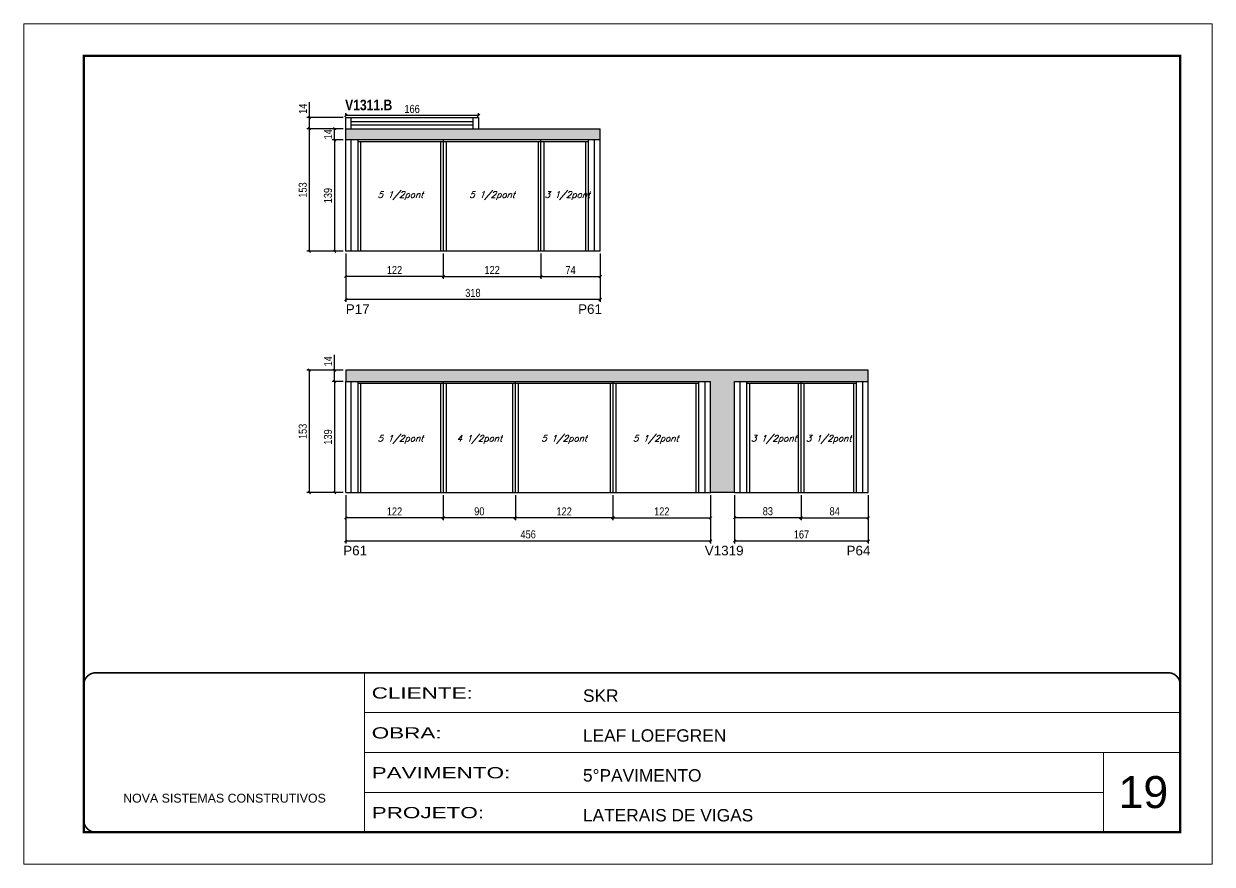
# Model space of a CAD drawing. Extents: x 3309 to 10384, y -2522 to 14608.
# Drawn here: x 6493 to 7978, y 8964 to 10014 of the extents above; entities that cross this region are included whole.
import ezdxf

# ---------------------------------------------------------------- set-up
doc = ezdxf.new("R2010")
doc.units = 0
doc.linetypes.add('CONTINUO', pattern=[0])
doc.linetypes.add('DASHED', pattern=[0.75, 0.5, -0.25])
for name, color, linetype in [('5', 5, 'Continuous'), ('COTA', 241, 'Continuous'), ('NOMENCLATURA', 7, 'Continuous'), ('Painéis', 200, 'Continuous'), ('SARR_2.2x7', 40, 'Continuous'), ('SARR_3.5x7', 81, 'Continuous'), ('texto', 7, 'Continuous')]:
    doc.layers.add(name, color=color, linetype=linetype)
for name, color, linetype, lineweight in [('CARIMBO', 255, 'Continuous', 9), ('Folhas', 255, 'Continuous', 9), ('SARRAFO DE PRESSAO', 251, 'DASHED', 9)]:
    doc.layers.add(name, color=color, linetype=linetype, lineweight=lineweight)
doc.styles.add('ARIAL', font='arial.ttf')
doc.styles.add('COTA TECNICA', font='techl___.ttf', dxfattribs={"height": 10})
doc.styles.add('Romans', font='romans.shx')
doc.styles.get("Standard").update_dxf_attribs({"font": 'arial.ttf'})
doc.styles.add('TECNICA', font='techb___.ttf', dxfattribs={"height": 10})
doc.styles.add('Tecnologia', font='')
doc.styles.get('Tecnologia').set_extended_font_data('Forgotten Futurist')
doc.dimstyles.new('PAINEL', dxfattribs={"dimtxt": 10, "dimasz": 3, "dimexe": 3, "dimexo": 3, "dimgap": 3, "dimtad": 1, "dimdec": 1, "dimzin": 12, "dimdsep": 46, "dimtxsty": 'COTA TECNICA', "dimblk1": 'OBLIQUE', "dimblk2": 'OBLIQUE', "dimsah": 1, "dimcen": 0.9, "dimclrd": 4, "dimclre": 4, "dimclrt": 240, "dimadec": 1, "dimazin": 3, "dimtfac": 1, "dimtdec": 1, "dimtmove": 0, "dimatfit": 3, "dimfxl": 1, "dimtolj": 1, "dimtzin": 12, "dimarcsym": 0})

# ---------------------------------------------------------------- blocks, each defined once
blk = doc.blocks.new('9999999999')
at = {"color": 30, "linetype": 'CONTINUO'}
for p, q in [((98564.6, 34230.2), (98564.6, 34429.4)), ((98564.6, 34379.6), (99584, 34379.6)), ((98564.6, 34329.8), (99488, 34329.8)), ((99584, 34329.8), (99488, 34329.8)), ((99488, 34329.8), (99488, 34230.2)), ((98564.6, 34280), (99488, 34280))]:
    blk.add_line(p, q, dxfattribs=at)
at = {"color": 30, "linetype": 'CONTINUO', "const_width": 2}
blk.add_lwpolyline([(99584, 34230.2), (99584, 34414.4, 0.414214), (99569, 34429.4), (98229, 34429.4, 0.414214), (98214, 34414.4), (98214, 34245.2, 0.414214), (98229, 34230.2), (99584, 34230.2)], format="xyb", dxfattribs=at)
at = {"layer": 'Folhas'}
blk.add_lwpolyline([(98139, 34190.2), (99624, 34190.2), (99624, 35240.2), (98139, 35240.2)], close=True, dxfattribs=at)
at = {"layer": 'Folhas', "color": 30, "const_width": 3}
blk.add_lwpolyline([(98214, 34230.2), (99584, 34230.2), (99584, 35200.2), (98214, 35200.2)], close=True, dxfattribs=at)
at = {"color": 7, "linetype": 'Continuous', "ltscale": 5, "style": 'ARIAL'}
for s, height, p in [('SKR', 15.48, (98837.7, 34393.1)), ('LEAF LOEFGREN', 15.483, (98837.7, 34343.3)), ('5°PAVIMENTO', 15.483, (98837.7, 34293.5)), ('NOVA SISTEMAS CONSTRUTIVOS', 11.059, (98263.2, 34267.2)), ('LATERAIS DE VIGAS', 15.483, (98837.7, 34243.7))]:
    blk.add_text(s, height=height, dxfattribs=at).set_placement(p)
at = {"layer": 'Folhas', "color": 7, "style": 'Tecnologia', "width": 1.5}
for s, p in [('CLIENTE:', (98573.7, 34397.2)), ('OBRA:', (98573.7, 34347.3)), ('PAVIMENTO:', (98573.7, 34297.5)), ('PROJETO:', (98573.7, 34247.7))]:
    blk.add_text(s, height=14, dxfattribs=at).set_placement(p)
blk = doc.blocks.new('_Oblique')
at = {"color": 0, "linetype": 'ByBlock', "lineweight": -2}
blk.add_line((-0.5, -0.5), (0.5, 0.5), dxfattribs=at)
blk = doc.blocks.new('*D526')
at = {"layer": 'COTA', "color": 4, "linetype": 'ByBlock', "lineweight": -2, "transparency": 16777216}
for p, q in [((6895.1, 9726.4), (6895.1, 9694.9)), ((7017.1, 9726.4), (7017.1, 9694.9)), ((7017.1, 9697.9), (6895.1, 9697.9))]:
    blk.add_line(p, q, dxfattribs=at)
at = {"layer": 'Defpoints', "color": 0, "linetype": 'ByBlock', "transparency": 16777216}
for p in [(6895.1, 9729.4), (7017.1, 9729.4), (6895.1, 9697.9)]:
    blk.add_point(p, dxfattribs=at)
at = {"layer": 'COTA', "color": 4, "linetype": 'ByBlock', "lineweight": -2, "transparency": 16777216, "xscale": 3, "yscale": 3, "zscale": 3, "rotation": 180}
blk.add_blockref('_Oblique', (6895.1, 9697.9), dxfattribs=at)
at = {"layer": 'COTA', "color": 4, "linetype": 'ByBlock', "lineweight": -2, "transparency": 16777216, "xscale": 3, "yscale": 3, "zscale": 3}
blk.add_blockref('_Oblique', (7017.1, 9697.9), dxfattribs=at)
at = {"layer": 'COTA', "color": 240, "linetype": 'ByBlock', "transparency": 16777216, "insert": (6956.1, 9705.9), "char_height": 10, "attachment_point": 5, "style": 'COTA TECNICA'}
blk.add_mtext('\\A1;122', dxfattribs=at)
blk = doc.blocks.new('*D527')
at = {"layer": 'COTA', "color": 4, "lineweight": -2, "transparency": 16777216}
for p, q in [((7017.1, 9726.4), (7017.1, 9694.9)), ((7139.1, 9726.4), (7139.1, 9694.9)), ((7017.1, 9697.9), (7139.1, 9697.9))]:
    blk.add_line(p, q, dxfattribs=at)
at = {"layer": 'Defpoints', "color": 0, "transparency": 16777216}
for p in [(7017.1, 9729.4), (7139.1, 9729.4), (7139.1, 9697.9)]:
    blk.add_point(p, dxfattribs=at)
at = {"layer": 'COTA', "color": 4, "lineweight": -2, "transparency": 16777216, "xscale": 3, "yscale": 3, "zscale": 3, "rotation": 180}
blk.add_blockref('_Oblique', (7017.1, 9697.9), dxfattribs=at)
at = {"layer": 'COTA', "color": 4, "lineweight": -2, "transparency": 16777216, "xscale": 3, "yscale": 3, "zscale": 3}
blk.add_blockref('_Oblique', (7139.1, 9697.9), dxfattribs=at)
at = {"layer": 'COTA', "color": 240, "transparency": 16777216, "insert": (7078.1, 9705.9), "char_height": 10, "attachment_point": 5, "style": 'COTA TECNICA'}
blk.add_mtext('\\A1;122', dxfattribs=at)
blk = doc.blocks.new('*D528')
at = {"layer": 'COTA', "color": 4, "lineweight": -2, "transparency": 16777216}
for p, q in [((7139.1, 9726.4), (7139.1, 9694.9)), ((7213.1, 9726.4), (7213.1, 9694.9)), ((7139.1, 9697.9), (7213.1, 9697.9))]:
    blk.add_line(p, q, dxfattribs=at)
at = {"layer": 'Defpoints', "color": 0, "transparency": 16777216}
for p in [(7139.1, 9729.4), (7213.1, 9729.4), (7213.1, 9697.9)]:
    blk.add_point(p, dxfattribs=at)
at = {"layer": 'COTA', "color": 4, "lineweight": -2, "transparency": 16777216, "xscale": 3, "yscale": 3, "zscale": 3, "rotation": 180}
blk.add_blockref('_Oblique', (7139.1, 9697.9), dxfattribs=at)
at = {"layer": 'COTA', "color": 4, "lineweight": -2, "transparency": 16777216, "xscale": 3, "yscale": 3, "zscale": 3}
blk.add_blockref('_Oblique', (7213.1, 9697.9), dxfattribs=at)
at = {"layer": 'COTA', "color": 240, "transparency": 16777216, "insert": (7176.1, 9705.9), "char_height": 10, "attachment_point": 5, "style": 'COTA TECNICA'}
blk.add_mtext('\\A1;74', dxfattribs=at)
blk = doc.blocks.new('*D530')
at = {"layer": 'COTA', "color": 4, "lineweight": -2, "transparency": 16777216}
for p, q in [((6892.1, 9882.4), (6878.3, 9882.4)), ((6881.3, 9868.4), (6881.3, 9882.4)), ((6892.1, 9868.4), (6878.3, 9868.4))]:
    blk.add_line(p, q, dxfattribs=at)
at = {"layer": 'Defpoints', "color": 0, "transparency": 16777216}
for p in [(6881.3, 9882.4), (6895.1, 9882.4), (6895.1, 9868.4)]:
    blk.add_point(p, dxfattribs=at)
at = {"layer": 'COTA', "color": 4, "lineweight": -2, "transparency": 16777216, "xscale": 3, "yscale": 3, "zscale": 3}
for p, rotation in [((6881.3, 9882.4), 90), ((6881.3, 9868.4), 270)]:
    blk.add_blockref('_Oblique', p, dxfattribs=dict(at, rotation=rotation))
at = {"layer": 'COTA', "color": 240, "transparency": 16777216, "insert": (6873.2, 9875.4), "char_height": 10, "attachment_point": 5, "rotation": 90, "style": 'COTA TECNICA'}
blk.add_mtext('\\A1;14', dxfattribs=at)
blk = doc.blocks.new('*D531')
at = {"layer": 'COTA', "color": 4, "lineweight": -2, "transparency": 16777216}
for p, q in [((6892.1, 9868.4), (6878.3, 9868.4)), ((6881.3, 9868.4), (6881.3, 9729.4)), ((6892.1, 9729.4), (6878.3, 9729.4))]:
    blk.add_line(p, q, dxfattribs=at)
at = {"layer": 'Defpoints', "color": 0, "transparency": 16777216}
for p in [(6895.1, 9868.4), (6881.3, 9729.4), (6895.1, 9729.4)]:
    blk.add_point(p, dxfattribs=at)
at = {"layer": 'COTA', "color": 4, "lineweight": -2, "transparency": 16777216, "xscale": 3, "yscale": 3, "zscale": 3}
for p, rotation in [((6881.3, 9868.4), 90), ((6881.3, 9729.4), 270)]:
    blk.add_blockref('_Oblique', p, dxfattribs=dict(at, rotation=rotation))
at = {"layer": 'COTA', "color": 240, "transparency": 16777216, "insert": (6873, 9798.9), "char_height": 10, "attachment_point": 5, "rotation": 90, "style": 'COTA TECNICA'}
blk.add_mtext('\\A1;139', dxfattribs=at)
blk = doc.blocks.new('*D532')
at = {"layer": 'COTA', "color": 4, "lineweight": -2, "transparency": 16777216}
for p, q in [((6892.1, 9882.4), (6846.7, 9882.4)), ((6849.7, 9729.4), (6849.7, 9882.4)), ((6892.1, 9729.4), (6846.7, 9729.4))]:
    blk.add_line(p, q, dxfattribs=at)
at = {"layer": 'Defpoints', "color": 0, "transparency": 16777216}
for p in [(6849.7, 9882.4), (6895.1, 9882.4), (6895.1, 9729.4)]:
    blk.add_point(p, dxfattribs=at)
at = {"layer": 'COTA', "color": 4, "lineweight": -2, "transparency": 16777216, "xscale": 3, "yscale": 3, "zscale": 3}
for p, rotation in [((6849.7, 9882.4), 90), ((6849.7, 9729.4), 270)]:
    blk.add_blockref('_Oblique', p, dxfattribs=dict(at, rotation=rotation))
at = {"layer": 'COTA', "color": 240, "transparency": 16777216, "insert": (6841.5, 9805.9), "char_height": 10, "attachment_point": 5, "rotation": 90, "style": 'COTA TECNICA'}
blk.add_mtext('\\A1;153', dxfattribs=at)
blk = doc.blocks.new('*D529')
at = {"layer": 'COTA', "color": 4, "lineweight": -2, "transparency": 16777216}
for p, q in [((6895.1, 9726.4), (6895.1, 9666.1)), ((7213.1, 9726.4), (7213.1, 9666.1)), ((7213.1, 9669.1), (6895.1, 9669.1))]:
    blk.add_line(p, q, dxfattribs=at)
at = {"layer": 'Defpoints', "color": 0, "transparency": 16777216}
for p in [(6895.1, 9729.4), (7213.1, 9729.4), (6895.1, 9669.1)]:
    blk.add_point(p, dxfattribs=at)
at = {"layer": 'COTA', "color": 4, "lineweight": -2, "transparency": 16777216, "xscale": 3, "yscale": 3, "zscale": 3, "rotation": 180}
blk.add_blockref('_Oblique', (6895.1, 9669.1), dxfattribs=at)
at = {"layer": 'COTA', "color": 4, "lineweight": -2, "transparency": 16777216, "xscale": 3, "yscale": 3, "zscale": 3}
blk.add_blockref('_Oblique', (7213.1, 9669.1), dxfattribs=at)
at = {"layer": 'COTA', "color": 240, "transparency": 16777216, "insert": (7054.1, 9677.3), "char_height": 10, "attachment_point": 5, "style": 'COTA TECNICA'}
blk.add_mtext('\\A1;318', dxfattribs=at)
blk = doc.blocks.new('*D533')
at = {"layer": 'COTA', "color": 4, "linetype": 'ByBlock', "lineweight": -2, "transparency": 16777216}
for p, q in [((7464.1, 9424.8), (7464.1, 9393.3)), ((7548.1, 9424.8), (7548.1, 9393.3)), ((7464.1, 9396.3), (7548.1, 9396.3))]:
    blk.add_line(p, q, dxfattribs=at)
at = {"layer": 'Defpoints', "color": 0, "linetype": 'ByBlock', "transparency": 16777216}
for p in [(7464.1, 9427.8), (7548.1, 9427.8), (7548.1, 9396.3)]:
    blk.add_point(p, dxfattribs=at)
at = {"layer": 'COTA', "color": 4, "linetype": 'ByBlock', "lineweight": -2, "transparency": 16777216, "xscale": 3, "yscale": 3, "zscale": 3, "rotation": 180}
blk.add_blockref('_Oblique', (7464.1, 9396.3), dxfattribs=at)
at = {"layer": 'COTA', "color": 4, "linetype": 'ByBlock', "lineweight": -2, "transparency": 16777216, "xscale": 3, "yscale": 3, "zscale": 3}
blk.add_blockref('_Oblique', (7548.1, 9396.3), dxfattribs=at)
at = {"layer": 'COTA', "color": 240, "linetype": 'ByBlock', "transparency": 16777216, "insert": (7506.1, 9404.4), "char_height": 10, "attachment_point": 5, "style": 'COTA TECNICA'}
blk.add_mtext('\\A1;84', dxfattribs=at)
blk = doc.blocks.new('*D535')
at = {"layer": 'COTA', "color": 4, "lineweight": -2, "transparency": 16777216}
for p, q in [((7381.1, 9424.8), (7381.1, 9393.3)), ((7464.1, 9424.8), (7464.1, 9393.3)), ((7464.1, 9396.3), (7381.1, 9396.3))]:
    blk.add_line(p, q, dxfattribs=at)
at = {"layer": 'Defpoints', "color": 0, "transparency": 16777216}
for p in [(7381.1, 9427.8), (7464.1, 9427.8), (7381.1, 9396.3)]:
    blk.add_point(p, dxfattribs=at)
at = {"layer": 'COTA', "color": 4, "lineweight": -2, "transparency": 16777216, "xscale": 3, "yscale": 3, "zscale": 3, "rotation": 180}
blk.add_blockref('_Oblique', (7381.1, 9396.3), dxfattribs=at)
at = {"layer": 'COTA', "color": 4, "lineweight": -2, "transparency": 16777216, "xscale": 3, "yscale": 3, "zscale": 3}
blk.add_blockref('_Oblique', (7464.1, 9396.3), dxfattribs=at)
at = {"layer": 'COTA', "color": 240, "transparency": 16777216, "insert": (7422.6, 9404.5), "char_height": 10, "attachment_point": 5, "style": 'COTA TECNICA'}
blk.add_mtext('\\A1;83', dxfattribs=at)
blk = doc.blocks.new('*D536')
at = {"layer": 'COTA', "color": 4, "lineweight": -2, "transparency": 16777216}
for p, q in [((7381.1, 9424.8), (7381.1, 9364.4)), ((7548.1, 9424.8), (7548.1, 9364.4)), ((7381.1, 9367.4), (7548.1, 9367.4))]:
    blk.add_line(p, q, dxfattribs=at)
at = {"layer": 'Defpoints', "color": 0, "transparency": 16777216}
for p in [(7381.1, 9427.8), (7548.1, 9427.8), (7548.1, 9367.4)]:
    blk.add_point(p, dxfattribs=at)
at = {"layer": 'COTA', "color": 4, "lineweight": -2, "transparency": 16777216, "xscale": 3, "yscale": 3, "zscale": 3, "rotation": 180}
blk.add_blockref('_Oblique', (7381.1, 9367.4), dxfattribs=at)
at = {"layer": 'COTA', "color": 4, "lineweight": -2, "transparency": 16777216, "xscale": 3, "yscale": 3, "zscale": 3}
blk.add_blockref('_Oblique', (7548.1, 9367.4), dxfattribs=at)
at = {"layer": 'COTA', "color": 240, "transparency": 16777216, "insert": (7464.6, 9375.5), "char_height": 10, "attachment_point": 5, "style": 'COTA TECNICA'}
blk.add_mtext('\\A1;167', dxfattribs=at)
blk = doc.blocks.new('*D534')
at = {"layer": 'COTA', "color": 4, "linetype": 'ByBlock', "lineweight": -2, "transparency": 16777216}
for p, q in [((7229.1, 9424.8), (7229.1, 9393.3)), ((7351.1, 9424.8), (7351.1, 9393.3)), ((7229.1, 9396.3), (7351.1, 9396.3))]:
    blk.add_line(p, q, dxfattribs=at)
at = {"layer": 'Defpoints', "color": 0, "linetype": 'ByBlock', "transparency": 16777216}
for p in [(7229.1, 9427.8), (7351.1, 9427.8), (7351.1, 9396.3)]:
    blk.add_point(p, dxfattribs=at)
at = {"layer": 'COTA', "color": 4, "linetype": 'ByBlock', "lineweight": -2, "transparency": 16777216, "xscale": 3, "yscale": 3, "zscale": 3, "rotation": 180}
blk.add_blockref('_Oblique', (7229.1, 9396.3), dxfattribs=at)
at = {"layer": 'COTA', "color": 4, "linetype": 'ByBlock', "lineweight": -2, "transparency": 16777216, "xscale": 3, "yscale": 3, "zscale": 3}
blk.add_blockref('_Oblique', (7351.1, 9396.3), dxfattribs=at)
at = {"layer": 'COTA', "color": 240, "linetype": 'ByBlock', "transparency": 16777216, "insert": (7290.1, 9404.3), "char_height": 10, "attachment_point": 5, "style": 'COTA TECNICA'}
blk.add_mtext('\\A1;122', dxfattribs=at)
blk = doc.blocks.new('*D538')
at = {"layer": 'COTA', "color": 4, "lineweight": -2, "transparency": 16777216}
for p, q in [((7107.1, 9424.8), (7107.1, 9393.3)), ((7229.1, 9424.8), (7229.1, 9393.3)), ((7229.1, 9396.3), (7107.1, 9396.3))]:
    blk.add_line(p, q, dxfattribs=at)
at = {"layer": 'Defpoints', "color": 0, "transparency": 16777216}
for p in [(7107.1, 9427.8), (7229.1, 9427.8), (7107.1, 9396.3)]:
    blk.add_point(p, dxfattribs=at)
at = {"layer": 'COTA', "color": 4, "lineweight": -2, "transparency": 16777216, "xscale": 3, "yscale": 3, "zscale": 3, "rotation": 180}
blk.add_blockref('_Oblique', (7107.1, 9396.3), dxfattribs=at)
at = {"layer": 'COTA', "color": 4, "lineweight": -2, "transparency": 16777216, "xscale": 3, "yscale": 3, "zscale": 3}
blk.add_blockref('_Oblique', (7229.1, 9396.3), dxfattribs=at)
at = {"layer": 'COTA', "color": 240, "transparency": 16777216, "insert": (7168.1, 9404.3), "char_height": 10, "attachment_point": 5, "style": 'COTA TECNICA'}
blk.add_mtext('\\A1;122', dxfattribs=at)
blk = doc.blocks.new('*D539')
at = {"layer": 'COTA', "color": 4, "lineweight": -2, "transparency": 16777216}
for p, q in [((6895.1, 9424.8), (6895.1, 9393.3)), ((7017.1, 9424.8), (7017.1, 9393.3)), ((7017.1, 9396.3), (6895.1, 9396.3))]:
    blk.add_line(p, q, dxfattribs=at)
at = {"layer": 'Defpoints', "color": 0, "transparency": 16777216}
for p in [(6895.1, 9427.8), (7017.1, 9427.8), (6895.1, 9396.3)]:
    blk.add_point(p, dxfattribs=at)
at = {"layer": 'COTA', "color": 4, "lineweight": -2, "transparency": 16777216, "xscale": 3, "yscale": 3, "zscale": 3, "rotation": 180}
blk.add_blockref('_Oblique', (6895.1, 9396.3), dxfattribs=at)
at = {"layer": 'COTA', "color": 4, "lineweight": -2, "transparency": 16777216, "xscale": 3, "yscale": 3, "zscale": 3}
blk.add_blockref('_Oblique', (7017.1, 9396.3), dxfattribs=at)
at = {"layer": 'COTA', "color": 240, "transparency": 16777216, "insert": (6956.1, 9404.3), "char_height": 10, "attachment_point": 5, "style": 'COTA TECNICA'}
blk.add_mtext('\\A1;122', dxfattribs=at)
blk = doc.blocks.new('*D540')
at = {"layer": 'COTA', "color": 4, "lineweight": -2, "transparency": 16777216}
for p, q in [((7017.1, 9424.8), (7017.1, 9393.3)), ((7107.1, 9424.8), (7107.1, 9393.3)), ((7107.1, 9396.3), (7017.1, 9396.3))]:
    blk.add_line(p, q, dxfattribs=at)
at = {"layer": 'Defpoints', "color": 0, "transparency": 16777216}
for p in [(7017.1, 9427.8), (7107.1, 9427.8), (7017.1, 9396.3)]:
    blk.add_point(p, dxfattribs=at)
at = {"layer": 'COTA', "color": 4, "lineweight": -2, "transparency": 16777216, "xscale": 3, "yscale": 3, "zscale": 3, "rotation": 180}
blk.add_blockref('_Oblique', (7017.1, 9396.3), dxfattribs=at)
at = {"layer": 'COTA', "color": 4, "lineweight": -2, "transparency": 16777216, "xscale": 3, "yscale": 3, "zscale": 3}
blk.add_blockref('_Oblique', (7107.1, 9396.3), dxfattribs=at)
at = {"layer": 'COTA', "color": 240, "transparency": 16777216, "insert": (7062.1, 9404.4), "char_height": 10, "attachment_point": 5, "style": 'COTA TECNICA'}
blk.add_mtext('\\A1;90', dxfattribs=at)
blk = doc.blocks.new('*D537')
at = {"layer": 'COTA', "color": 4, "lineweight": -2, "transparency": 16777216}
for p, q in [((6895.1, 9424.8), (6895.1, 9364.4)), ((7351.1, 9424.8), (7351.1, 9364.4)), ((6895.1, 9367.4), (7351.1, 9367.4))]:
    blk.add_line(p, q, dxfattribs=at)
at = {"layer": 'Defpoints', "color": 0, "transparency": 16777216}
for p in [(6895.1, 9427.8), (7351.1, 9427.8), (7351.1, 9367.4)]:
    blk.add_point(p, dxfattribs=at)
at = {"layer": 'COTA', "color": 4, "lineweight": -2, "transparency": 16777216, "xscale": 3, "yscale": 3, "zscale": 3, "rotation": 180}
blk.add_blockref('_Oblique', (6895.1, 9367.4), dxfattribs=at)
at = {"layer": 'COTA', "color": 4, "lineweight": -2, "transparency": 16777216, "xscale": 3, "yscale": 3, "zscale": 3}
blk.add_blockref('_Oblique', (7351.1, 9367.4), dxfattribs=at)
at = {"layer": 'COTA', "color": 240, "transparency": 16777216, "insert": (7123.1, 9375.6), "char_height": 10, "attachment_point": 5, "style": 'COTA TECNICA'}
blk.add_mtext('\\A1;456', dxfattribs=at)
blk = doc.blocks.new('*D541')
at = {"layer": 'COTA', "color": 4, "lineweight": -2, "transparency": 16777216}
for p, q in [((6881.3, 9580.8), (6881.3, 9599.9)), ((6892.1, 9580.8), (6878.3, 9580.8)), ((6881.3, 9566.8), (6881.3, 9580.8)), ((6892.1, 9566.8), (6878.3, 9566.8))]:
    blk.add_line(p, q, dxfattribs=at)
at = {"layer": 'Defpoints', "color": 0, "transparency": 16777216}
for p in [(6881.3, 9580.8), (6895.1, 9580.8), (6895.1, 9566.8)]:
    blk.add_point(p, dxfattribs=at)
at = {"layer": 'COTA', "color": 4, "lineweight": -2, "transparency": 16777216, "xscale": 3, "yscale": 3, "zscale": 3}
for p, rotation in [((6881.3, 9580.8), 90), ((6881.3, 9566.8), 270)]:
    blk.add_blockref('_Oblique', p, dxfattribs=dict(at, rotation=rotation))
at = {"layer": 'COTA', "color": 240, "transparency": 16777216, "insert": (6873.2, 9591.8), "char_height": 10, "attachment_point": 5, "rotation": 90, "style": 'COTA TECNICA'}
blk.add_mtext('\\A1;14', dxfattribs=at)
blk = doc.blocks.new('*D542')
at = {"layer": 'COTA', "color": 4, "lineweight": -2, "transparency": 16777216}
for p, q in [((6892.1, 9566.8), (6878.3, 9566.8)), ((6881.3, 9566.8), (6881.3, 9427.8)), ((6892.1, 9427.8), (6878.3, 9427.8))]:
    blk.add_line(p, q, dxfattribs=at)
at = {"layer": 'Defpoints', "color": 0, "transparency": 16777216}
for p in [(6895.1, 9566.8), (6881.3, 9427.8), (6895.1, 9427.8)]:
    blk.add_point(p, dxfattribs=at)
at = {"layer": 'COTA', "color": 4, "lineweight": -2, "transparency": 16777216, "xscale": 3, "yscale": 3, "zscale": 3}
for p, rotation in [((6881.3, 9566.8), 90), ((6881.3, 9427.8), 270)]:
    blk.add_blockref('_Oblique', p, dxfattribs=dict(at, rotation=rotation))
at = {"layer": 'COTA', "color": 240, "transparency": 16777216, "insert": (6873, 9497.3), "char_height": 10, "attachment_point": 5, "rotation": 90, "style": 'COTA TECNICA'}
blk.add_mtext('\\A1;139', dxfattribs=at)
blk = doc.blocks.new('*D543')
at = {"layer": 'COTA', "color": 4, "lineweight": -2, "transparency": 16777216}
for p, q in [((6892.1, 9580.8), (6846.7, 9580.8)), ((6849.7, 9427.8), (6849.7, 9580.8)), ((6892.1, 9427.8), (6846.7, 9427.8))]:
    blk.add_line(p, q, dxfattribs=at)
at = {"layer": 'Defpoints', "color": 0, "transparency": 16777216}
for p in [(6849.7, 9580.8), (6895.1, 9580.8), (6895.1, 9427.8)]:
    blk.add_point(p, dxfattribs=at)
at = {"layer": 'COTA', "color": 4, "lineweight": -2, "transparency": 16777216, "xscale": 3, "yscale": 3, "zscale": 3}
for p, rotation in [((6849.7, 9580.8), 90), ((6849.7, 9427.8), 270)]:
    blk.add_blockref('_Oblique', p, dxfattribs=dict(at, rotation=rotation))
at = {"layer": 'COTA', "color": 240, "transparency": 16777216, "insert": (6841.5, 9504.3), "char_height": 10, "attachment_point": 5, "rotation": 90, "style": 'COTA TECNICA'}
blk.add_mtext('\\A1;153', dxfattribs=at)
blk = doc.blocks.new('*D1606')
at = {"layer": 'COTA', "color": 4, "lineweight": -2, "transparency": 16777216}
for p, q in [((6849.7, 9896.4), (6849.7, 9915.5)), ((6892.1, 9896.4), (6846.7, 9896.4)), ((6849.7, 9882.4), (6849.7, 9896.4)), ((6892.1, 9882.4), (6846.7, 9882.4))]:
    blk.add_line(p, q, dxfattribs=at)
at = {"layer": 'Defpoints', "color": 0, "transparency": 16777216}
for p in [(6849.7, 9896.4), (6895.1, 9896.4), (6895.1, 9882.4)]:
    blk.add_point(p, dxfattribs=at)
at = {"layer": 'COTA', "color": 4, "lineweight": -2, "transparency": 16777216, "xscale": 3, "yscale": 3, "zscale": 3}
for p, rotation in [((6849.7, 9896.4), 90), ((6849.7, 9882.4), 270)]:
    blk.add_blockref('_Oblique', p, dxfattribs=dict(at, rotation=rotation))
at = {"layer": 'COTA', "color": 240, "transparency": 16777216, "insert": (6841.6, 9907.4), "char_height": 10, "attachment_point": 5, "rotation": 90, "style": 'COTA TECNICA'}
blk.add_mtext('\\A1;14', dxfattribs=at)
blk = doc.blocks.new('*D1607')
at = {"layer": 'COTA', "color": 4, "lineweight": -2, "transparency": 16777216}
for p, q in [((6895.1, 9899.4), (6895.1, 9902)), ((7061.1, 9899), (6895.1, 9899)), ((7061.1, 9899.4), (7061.1, 9902))]:
    blk.add_line(p, q, dxfattribs=at)
at = {"layer": 'Defpoints', "color": 0, "transparency": 16777216}
for p in [(6895.1, 9899), (6895.1, 9896.4), (7061.1, 9896.4)]:
    blk.add_point(p, dxfattribs=at)
at = {"layer": 'COTA', "color": 4, "lineweight": -2, "transparency": 16777216, "xscale": 3, "yscale": 3, "zscale": 3, "rotation": 180}
blk.add_blockref('_Oblique', (6895.1, 9899), dxfattribs=at)
at = {"layer": 'COTA', "color": 4, "lineweight": -2, "transparency": 16777216, "xscale": 3, "yscale": 3, "zscale": 3}
blk.add_blockref('_Oblique', (7061.1, 9899), dxfattribs=at)
at = {"layer": 'COTA', "color": 240, "transparency": 16777216, "insert": (6978.1, 9907.1), "char_height": 10, "attachment_point": 5, "style": 'COTA TECNICA'}
blk.add_mtext('\\A1;166', dxfattribs=at)

msp = doc.modelspace()

# ---------------------------------------------------------------- hatches: boundary and pattern name
at = {"layer": 'COTA'}
h = msp.add_hatch(dxfattribs=at)
h.set_pattern_fill('AR-CONC', color=256, scale=0.03)
h.set_pattern_definition([(50, (0, -14), (5.46554, -0.4781726), [0.5715, -6.2865]), (355, (0, -14), (-1.0573026, 5.7317054), [0.4572, -5.0292175]), (100.451445, (0.4555, -14.04), (4.4082374, 5.2535326), [0.4857003, -5.3427073]), (46.1842, (0, -12.476), (8.1323712, -1.26127), [0.85725, -9.42975]), (96.63556, (0.678, -12.581), (7.122124, 7.4227837), [0.7285507, -8.014068]), (351.18415, (0, -12.476), (7.122124, 7.422784), [0.685799, -7.543792]), (21, (0.762, -12.857), (4.5484317, -3.067956), [0.5715, -6.2865]), (326, (0.762, -12.857), (1.8540609, 5.525639), [0.4572, -5.0292]), (71.451445, (1.141, -13.1127), (6.4024926, 2.457683), [0.4857003, -5.3426981]), (37.5, (0, -14), (0.0926581, 2.53665117), [0, -4.96824, 0, -5.1054, 0, -5.04825]), (7.5, (0, -14), (2.0045899, 3.00541724), [0, -2.91084, 0, -4.85394, 0, -1.92405]), (327.5, (-1.6993, -14), (4.06771786, -0.17186232), [0, -1.905, 0, -5.9436, 0, -7.8867]), (317.5, (-2.4613, -14), (4.4438754, 0.7627947), [0, -2.4765, 0, -3.94716, 0, -5.6007])])
h.paths.add_polyline_path([(7213.13, 9868.36), (7213.13, 9882.36), (6895.13, 9882.36), (6895.13, 9868.36)])
h = msp.add_hatch(dxfattribs=at)
h.set_pattern_fill('AR-CONC', color=256, scale=0.03)
h.set_pattern_definition([(50, (1363.834, -2645.6103), (5.46554, -0.4781726), [0.5715, -6.2865]), (355, (1363.834, -2645.6103), (-1.0573026, 5.7317054), [0.4572, -5.0292175]), (100.451445, (1364.289, -2645.65), (4.4082374, 5.2535326), [0.4857003, -5.3427073]), (46.1842, (1363.834, -2644.0863), (8.1323712, -1.26127), [0.85725, -9.42975]), (96.63556, (1364.5115, -2644.1915), (7.122124, 7.4227837), [0.7285507, -8.014068]), (351.18415, (1363.834, -2644.086), (7.122124, 7.4227837), [0.685799, -7.543792]), (21, (1364.596, -2644.4673), (4.5484317, -3.067956), [0.5715, -6.2865]), (326, (1364.596, -2644.4673), (1.8540609, 5.525639), [0.4572, -5.0292]), (71.451445, (1364.975, -2644.723), (6.4024926, 2.457683), [0.4857003, -5.3426981]), (37.5, (1363.8338, -2645.6103), (0.0926581, 2.53665117), [0, -4.96824, 0, -5.1054, 0, -5.04825]), (7.5, (1363.8338, -2645.6103), (2.0045899, 3.00541724), [0, -2.91084, 0, -4.85394, 0, -1.92405]), (327.5, (1362.1345, -2645.6103), (4.06771786, -0.17186232), [0, -1.905, 0, -5.9436, 0, -7.8867]), (317.5, (1361.3725, -2645.6103), (4.4438754, 0.7627947), [0, -2.4765, 0, -3.94716, 0, -5.6007])])
h.paths.add_polyline_path([(7381.13, 9566.79), (7548.13, 9566.79), (7548.13, 9580.79), (6895.13, 9580.79), (6895.13, 9566.79), (7351.13, 9566.79), (7351.13, 9427.79), (7381.13, 9427.79)])

# ---------------------------------------------------------------- linework, layer by layer
for p, q in [((6895.13, 9868.36), (6895.13, 9882.36)), ((7061.13, 9882.36), (7213.13, 9882.36)), ((7213.13, 9868.36), (7213.13, 9882.36)), ((7548.13, 9580.79), (6895.13, 9580.79)), ((6895.13, 9580.79), (6895.13, 9566.79)), ((7548.13, 9566.79), (7548.13, 9580.79)), ((7381.13, 9427.79), (7351.13, 9427.79))]:
    msp.add_line(p, q, dxfattribs=at)
at = {"layer": 'Painéis', "linetype": 'ByBlock'}
for p, q in [((6895.13, 9882.36), (6895.13, 9896.36)), ((6895.13, 9896.36), (7061.13, 9896.36)), ((7061.13, 9896.36), (7061.13, 9882.36)), ((6895.13, 9882.36), (7061.13, 9882.36)), ((7213.13, 9868.36), (6895.13, 9868.36)), ((6895.13, 9729.36), (6895.13, 9868.36)), ((7017.13, 9729.36), (7017.13, 9868.36)), ((7139.13, 9729.36), (7139.13, 9868.36)), ((7213.13, 9729.36), (7213.13, 9868.36)), ((7213.13, 9729.36), (6895.13, 9729.36)), ((6895.13, 9566.79), (7351.13, 9566.79)), ((6895.13, 9427.79), (6895.13, 9566.79)), ((7017.13, 9427.79), (7017.13, 9566.79)), ((7107.13, 9427.79), (7107.13, 9566.79)), ((7229.13, 9427.79), (7229.13, 9566.79)), ((7351.13, 9427.79), (7351.13, 9566.79)), ((7381.13, 9566.79), (7548.13, 9566.79)), ((7381.13, 9427.79), (7381.13, 9566.79)), ((7464.13, 9427.79), (7464.13, 9566.79)), ((7548.13, 9427.79), (7548.13, 9566.79)), ((6895.13, 9427.79), (7351.13, 9427.79)), ((7381.13, 9427.79), (7548.13, 9427.79))]:
    msp.add_line(p, q, dxfattribs=at)
at = {"layer": 'SARR_2.2x7', "linetype": 'Continuous'}
for p, q in [((6902.13, 9882.36), (6902.13, 9896.36)), ((6902.13, 9891.36), (7054.13, 9891.36)), ((7054.13, 9896.36), (7054.13, 9882.36)), ((6902.13, 9887.36), (7054.13, 9887.36)), ((6902.13, 9729.36), (6902.13, 9868.36)), ((7017.13, 9866.16), (6910.13, 9866.16)), ((7139.13, 9866.16), (7017.13, 9866.16)), ((7198.13, 9866.16), (7139.13, 9866.16)), ((7206.13, 9729.36), (7206.13, 9868.36)), ((6902.13, 9427.79), (6902.13, 9566.79)), ((6910.13, 9564.59), (7017.13, 9564.59)), ((7017.13, 9564.59), (7107.13, 9564.59)), ((7107.13, 9564.59), (7229.13, 9564.59)), ((7229.13, 9564.59), (7336.13, 9564.59)), ((7344.13, 9427.79), (7344.13, 9566.79)), ((7388.13, 9427.79), (7388.13, 9566.79)), ((7396.13, 9564.59), (7464.13, 9564.59)), ((7464.13, 9564.59), (7533.13, 9564.59)), ((7541.13, 9427.79), (7541.13, 9566.79))]:
    msp.add_line(p, q, dxfattribs=at)
at = {"layer": 'SARR_3.5x7'}
for p, q in [((6910.13, 9868.36), (6910.13, 9729.36)), ((6913.63, 9866.16), (6913.63, 9729.36)), ((7013.63, 9866.16), (7013.63, 9729.36)), ((7020.63, 9866.16), (7020.63, 9729.36)), ((7135.63, 9866.16), (7135.63, 9729.36)), ((7142.63, 9866.16), (7142.63, 9729.36)), ((7194.63, 9866.16), (7194.63, 9729.36)), ((7198.13, 9868.36), (7198.13, 9729.36)), ((6910.13, 9566.79), (6910.13, 9427.79)), ((6913.63, 9564.59), (6913.63, 9427.79)), ((7013.63, 9564.59), (7013.63, 9427.79)), ((7020.63, 9564.59), (7020.63, 9427.79)), ((7103.63, 9564.59), (7103.63, 9427.79)), ((7110.63, 9564.59), (7110.63, 9427.79)), ((7225.63, 9564.59), (7225.63, 9427.79)), ((7232.63, 9564.59), (7232.63, 9427.79)), ((7332.63, 9564.59), (7332.63, 9427.79)), ((7336.13, 9566.79), (7336.13, 9427.79)), ((7396.13, 9566.79), (7396.13, 9427.79)), ((7399.63, 9564.59), (7399.63, 9427.79)), ((7460.63, 9564.59), (7460.63, 9427.79)), ((7467.63, 9564.59), (7467.63, 9427.79)), ((7529.63, 9564.59), (7529.63, 9427.79)), ((7533.13, 9566.79), (7533.13, 9427.79))]:
    msp.add_line(p, q, dxfattribs=at)

# ---------------------------------------------------------------- block references
at = {"layer": 'SARRAFO DE PRESSAO', "color": 6, "linetype": 'ByBlock'}
msp.add_blockref('9999999999', (-91646.11, -25226.65), dxfattribs=at)

# ---------------------------------------------------------------- texts
at = {"layer": '5', "linetype": 'Continuous'}
for s, rotation, p in [('P17', 0.00004, (6895.2, 9651.08)), ('P61', 0.00004, (7185.51, 9651.08)), ('P61', 359.99996, (6892.02, 9349.43)), ('V1319', 359.99996, (7343.77, 9349.43)), ('P64', 359.99996, (7520.92, 9349.43))]:
    msp.add_text(s, height=12, rotation=rotation, dxfattribs=at).set_placement(p)
at = {"layer": 'CARIMBO', "style": 'ARIAL'}
msp.add_text('19', height=40, dxfattribs=at).set_placement((7860.73, 9033.7))
at = {"layer": 'NOMENCLATURA', "style": 'TECNICA'}
msp.add_text('V1311.B', height=13.2, dxfattribs=at).set_placement((6894.42, 9905.55))
at = {"layer": 'texto', "color": 2, "char_height": 8, "attachment_point": 5, "style": 'Romans'}
for s, insert in [('{\\Q19;\\C256;5 1/2pont}', (6963.63, 9798.86)), ('{\\Q19;\\C256;5 1/2pont}', (7078.13, 9798.86)), ('{\\Q19;\\C256;3 1/2pont}', (7172.13, 9798.86)), ('{\\Q19;\\C256;5 1/2pont}', (6963.63, 9494.29)), ('{\\Q19;\\C256;4 1/2pont}', (7062.13, 9494.29)), ('{\\Q19;\\C256;5 1/2pont}', (7168.13, 9494.29)), ('{\\Q19;\\C256;5 1/2pont}', (7282.63, 9494.29)), ('{\\Q19;\\C256;3 1/2pont}', (7430.13, 9494.29)), ('{\\Q19;\\C256;3 1/2pont}', (7498.63, 9494.29))]:
    msp.add_mtext(s, dxfattribs=dict(at, insert=insert))

# ---------------------------------------------------------------- dimensions: what is measured, and where the dimension line sits
at = {"layer": 'COTA'}
for base, p1, p2, angle, picture, middle in [((6849.69, 9896.36), (6895.13, 9882.36), (6895.13, 9896.36), 90, '*D1606', (6841.62, 9907.42)), ((6849.69, 9882.36), (6895.13, 9729.36), (6895.13, 9882.36), 90, '*D532', (6841.47, 9805.86)), ((6881.25, 9729.36), (6895.13, 9868.36), (6895.13, 9729.36), 90, '*D531', (6873, 9798.86)), ((6881.25, 9580.79), (6895.13, 9566.79), (6895.13, 9580.79), 90, '*D541', (6873.18, 9591.85)), ((6849.69, 9580.79), (6895.13, 9427.79), (6895.13, 9580.79), 90, '*D543', (6841.47, 9504.29)), ((6881.25, 9427.79), (6895.13, 9566.79), (6895.13, 9427.79), 90, '*D542', (6873, 9497.29)), ((6895.13, 9396.29), (7017.13, 9427.79), (6895.13, 9427.79), 180, '*D539', (6956.13, 9404.35)), ((7351.13, 9367.44), (6895.13, 9427.79), (7351.13, 9427.79), 180, '*D537', (7123.13, 9375.55)), ((7017.13, 9396.29), (7107.13, 9427.79), (7017.13, 9427.79), 180, '*D540', (7062.13, 9404.42)), ((7107.13, 9396.29), (7229.13, 9427.79), (7107.13, 9427.79), 180, '*D538', (7168.13, 9404.35)), ((7381.13, 9396.29), (7464.13, 9427.79), (7381.13, 9427.79), 180, '*D535', (7422.63, 9404.53)), ((7548.13, 9367.44), (7381.13, 9427.79), (7548.13, 9427.79), 180, '*D536', (7464.63, 9375.54))]:
    dim = msp.add_linear_dim(base=base, p1=p1, p2=p2, angle=angle, dimstyle='PAINEL', dxfattribs=at)
    dim.commit()
    dim.dimension.update_dxf_attribs({"geometry": picture, "text_midpoint": middle})
for base, p1, p2, picture, middle in [((6895.13, 9898.97), (7061.13, 9896.36), (6895.13, 9896.36), '*D1607', (6978.13, 9907.07)), ((6895.13, 9669.1), (7213.13, 9729.36), (6895.13, 9729.36), '*D529', (7054.13, 9677.34)), ((7139.13, 9697.86), (7017.13, 9729.36), (7139.13, 9729.36), '*D527', (7078.13, 9705.92)), ((7213.13, 9697.86), (7139.13, 9729.36), (7213.13, 9729.36), '*D528', (7176.13, 9705.93))]:
    dim = msp.add_linear_dim(base=base, p1=p1, p2=p2, dimstyle='PAINEL', dxfattribs=at)
    dim.commit()
    dim.dimension.update_dxf_attribs({"geometry": picture, "text_midpoint": middle})
dim = msp.add_linear_dim(base=(6881.25, 9882.36), p1=(6895.13, 9868.36), p2=(6895.13, 9882.36), angle=90, dimstyle='PAINEL', dxfattribs=at)
dim.commit()
dim.dimension.update_dxf_attribs({"geometry": '*D530', "text_midpoint": (6881.25, 9875.36), "dimtype": 160})
at = {"layer": 'COTA', "linetype": 'ByBlock'}
for base, p1, p2, angle, picture, middle in [((6895.13, 9697.86), (7017.13, 9729.36), (6895.13, 9729.36), 180, '*D526', (6956.13, 9705.92)), ((7351.13, 9396.29), (7229.13, 9427.79), (7351.13, 9427.79), 0, '*D534', (7290.13, 9404.35)), ((7548.13, 9396.29), (7464.13, 9427.79), (7548.13, 9427.79), 0, '*D533', (7506.13, 9404.38))]:
    dim = msp.add_linear_dim(base=base, p1=p1, p2=p2, angle=angle, dimstyle='PAINEL', override={"dimtmove": 1}, dxfattribs=at)
    dim.commit()
    dim.dimension.update_dxf_attribs({"geometry": picture, "text_midpoint": middle})

doc.saveas('drawing.dxf')
